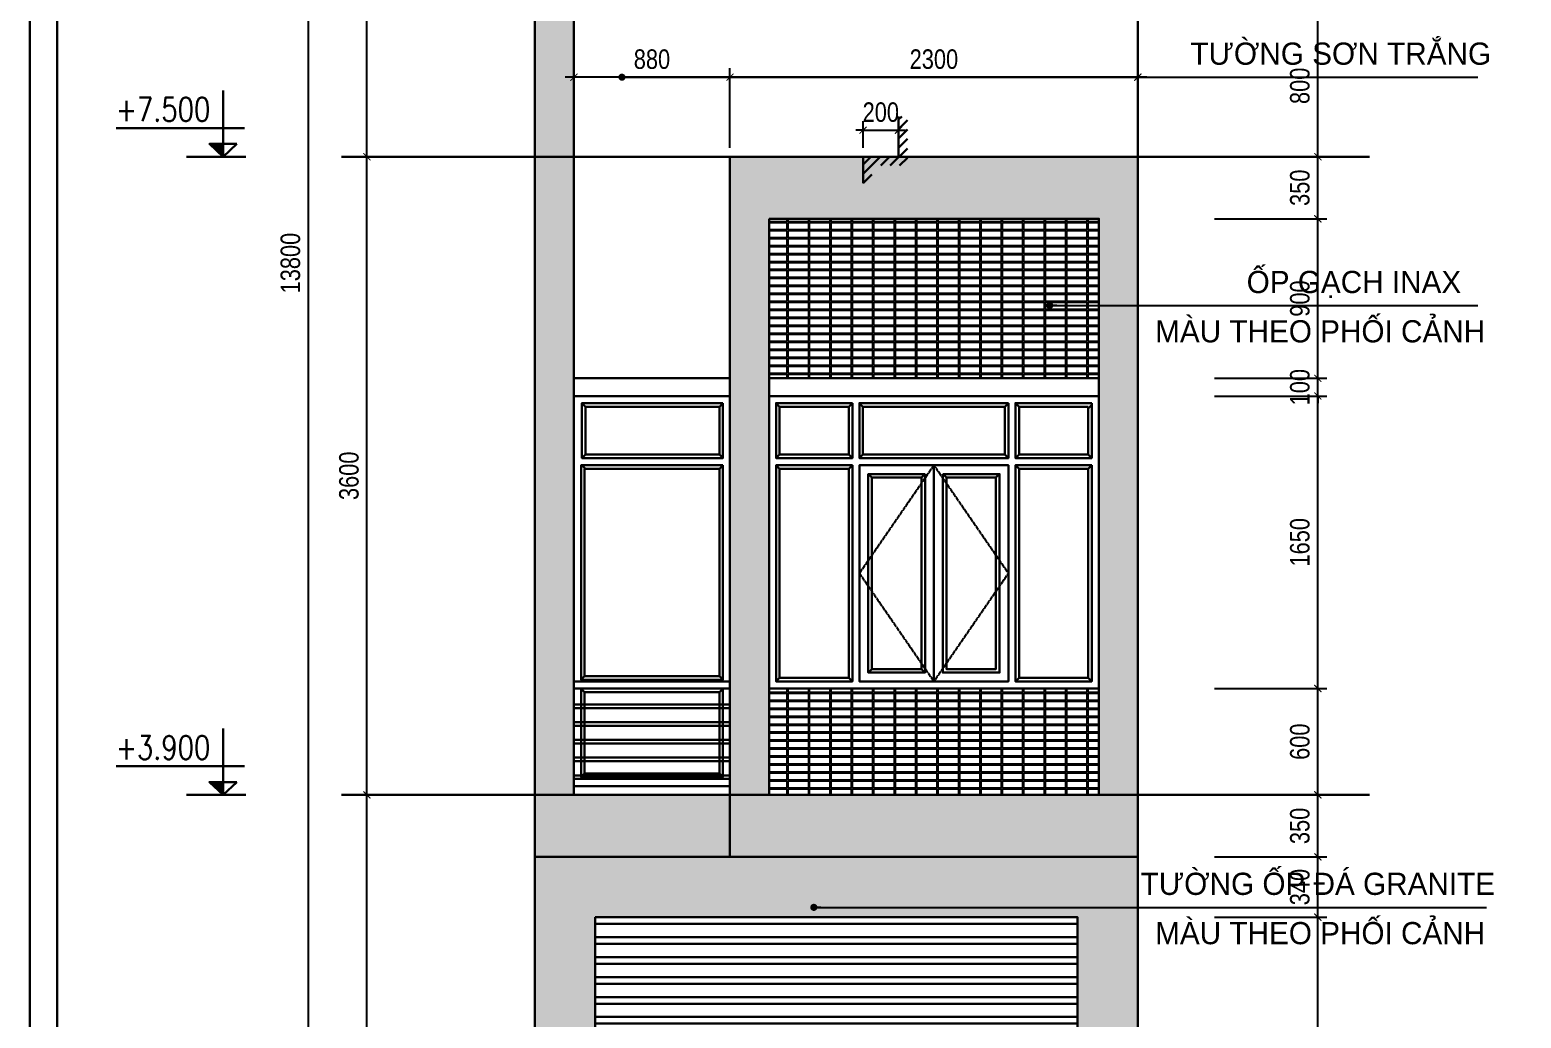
# Model space of a CAD drawing. Header units: millimetres. Extents: x -82962 to 19744, y -138000 to 4535.
# Drawn here: x -40951 to -32541, y -29669 to -24094 of the extents above; entities that cross this region are included whole.
import ezdxf

# ---------------------------------------------------------------- set-up
doc = ezdxf.new("R2010")
doc.units = ezdxf.units.MM
doc.header["$LTSCALE"] = 1000
doc.header["$MEASUREMENT"] = 0
doc.header["$PDMODE"] = 3
doc.linetypes.add('HIDDEN', pattern=[0.375, 0.25, -0.125])
doc.layers.get('0').update_dxf_attribs({"lineweight": 30})
doc.layers.get('DEFPOINTS').update_dxf_attribs({"color": 4, "lineweight": 30})
doc.layers.add('THAY', color=4, linetype='Continuous', lineweight=30)
doc.styles.add('A2', font='VnAvantH.TTF')
doc.styles.add('dim', font='arial.ttf', dxfattribs={"width": 0.8})
doc.styles.add('ROMANO', font='ROMANS', dxfattribs={"width": 0.8, "bigfont": 'VNS'})
doc.dimstyles.new('1-100-100', dxfattribs={"dimscale": 0, "dimtxt": 2.2, "dimasz": 0.8, "dimexe": 1, "dimexo": 1, "dimgap": 0.9, "dimtad": 1, "dimdec": 0, "dimzin": 0, "dimdsep": 46, "dimtxsty": 'dim', "dimblk1": 'ARCHTICK', "dimblk2": 'ARCHTICK', "dimsah": 1, "dimcen": 1, "dimdle": 1, "dimclrd": 256, "dimclre": 256, "dimclrt": 1, "dimadec": 0, "dimazin": 0, "dimtfac": 0.0001, "dimtdec": 0, "dimtix": 1, "dimtmove": 2, "dimatfit": 3, "dimldrblk": 'DOT', "dimfxl": 100, "dimtolj": 1, "dimtzin": 0, "dimarcsym": 0})
pattern_1 = [(180, (-49490.51, -4926.73), (-6e-15, -45), [116.25, -4.60305]), (90, (-49490.51, -4926.73), (-120.85305, 7e-15), [41.25, -3.75]), (90, (-49486.76, -4926.73), (-120.85305, 7e-15), [41.25, -3.75]), (180, (-49490.51, -4930.48), (-6e-15, -45), [116.25, -4.60305])]
pattern_2 = [(37.5, (0, 0), (-1.259867, 38.536475), [0, -30.4, 0, -34, 0, -32.5]), (7.5, (0, 0), (35.395534, 56.44292), [0, -16.4, 0, -27.4, 0, -10.5]), (327.5, (-24.6, 0), (62.282837, 0.11318), [0, -10, 0, -36, 0, -47]), (317.5, (-24.6, 0), (60.12253, 17.55351), [0, -5, 0, -23.6, 0, -27])]

# ---------------------------------------------------------------- blocks, each defined once
blk = doc.blocks.new('_ARCHTICK')
at = {"color": 0, "linetype": 'ByBlock', "const_width": 0.15}
blk.add_lwpolyline([(-0.5, -0.5), (0.5, 0.5)], dxfattribs=at)
blk = doc.blocks.new('*D94')
at = {"layer": 'DEFPOINTS', "color": 0, "ltscale": 0.2, "transparency": 16777216}
for p in [(-39050.1, -28409.6), (-38466.4, -28409.6), (-38466.4, -32309.6)]:
    blk.add_point(p, dxfattribs=at)
at = {"layer": 'THAY', "lineweight": -2, "ltscale": 0.2, "transparency": 16777216}
for p, q in [((-38516.4, -28409.6), (-39100.1, -28409.6)), ((-39050.1, -32359.6), (-39050.1, -28359.6)), ((-38516.4, -32309.6), (-39100.1, -32309.6))]:
    blk.add_line(p, q, dxfattribs=at)
at = {"layer": 'THAY', "lineweight": -2, "ltscale": 0.2, "transparency": 16777216, "xscale": 40.00000032884259, "yscale": 40.00000032884259, "zscale": 40.00000032884259}
for p, rotation in [((-39050.1, -28409.6), 90), ((-39050.1, -32309.6), 270)]:
    blk.add_blockref('_ARCHTICK', p, dxfattribs=dict(at, rotation=rotation))
at = {"layer": 'THAY', "color": 1, "ltscale": 0.2, "transparency": 16777216, "insert": (-39151.3, -30359.6), "char_height": 110, "attachment_point": 5, "rotation": 90, "style": 'dim'}
blk.add_mtext('\\A1;3900', dxfattribs=at)
blk = doc.blocks.new('_DOT')
at = {"color": 0, "linetype": 'ByBlock', "ltscale": 10}
blk.add_line((-0.5, 0), (-1, 0), dxfattribs=at)
at = {"color": 0, "linetype": 'ByBlock', "ltscale": 10, "const_width": 0.5}
blk.add_lwpolyline([(-0.25, 0, 1), (0.25, 0, 1)], format="xyb", close=True, dxfattribs=at)
blk = doc.blocks.new('*D95')
at = {"layer": 'DEFPOINTS', "color": 0, "ltscale": 0.2, "transparency": 16777216}
for p in [(-39050.1, -24809.6), (-38466.4, -24809.6), (-38466.4, -28409.6)]:
    blk.add_point(p, dxfattribs=at)
at = {"layer": 'THAY', "lineweight": -2, "ltscale": 0.2, "transparency": 16777216}
for p, q in [((-39050.1, -28459.6), (-39050.1, -24759.6)), ((-38516.4, -24809.6), (-39100.1, -24809.6)), ((-38516.4, -28409.6), (-39100.1, -28409.6))]:
    blk.add_line(p, q, dxfattribs=at)
at = {"layer": 'THAY', "lineweight": -2, "ltscale": 0.2, "transparency": 16777216, "xscale": 40.00000032884259, "yscale": 40.00000032884259, "zscale": 40.00000032884259}
for p, rotation in [((-39050.1, -24809.6), 90), ((-39050.1, -28409.6), 270)]:
    blk.add_blockref('_ARCHTICK', p, dxfattribs=dict(at, rotation=rotation))
at = {"layer": 'THAY', "color": 1, "ltscale": 0.2, "transparency": 16777216, "insert": (-39151.3, -26609.6), "char_height": 110, "attachment_point": 5, "rotation": 90, "style": 'dim'}
blk.add_mtext('\\A1;3600', dxfattribs=at)
blk = doc.blocks.new('*D96')
at = {"layer": 'DEFPOINTS', "color": 0, "ltscale": 0.2, "transparency": 16777216}
for p in [(-39380.1, -18509.6), (-38466.4, -18509.6), (-38466.4, -32309.6)]:
    blk.add_point(p, dxfattribs=at)
at = {"layer": 'THAY', "lineweight": -2, "ltscale": 0.2, "transparency": 16777216}
for p, q in [((-39380.1, -32359.6), (-39380.1, -18459.6)), ((-38516.4, -18509.6), (-39430.1, -18509.6)), ((-38516.4, -32309.6), (-39430.1, -32309.6))]:
    blk.add_line(p, q, dxfattribs=at)
at = {"layer": 'THAY', "lineweight": -2, "ltscale": 0.2, "transparency": 16777216, "xscale": 40.00000032884259, "yscale": 40.00000032884259, "zscale": 40.00000032884259}
for p, rotation in [((-39380.1, -18509.6), 90), ((-39380.1, -32309.6), 270)]:
    blk.add_blockref('_ARCHTICK', p, dxfattribs=dict(at, rotation=rotation))
at = {"layer": 'THAY', "color": 1, "ltscale": 0.2, "transparency": 16777216, "insert": (-39481.3, -25409.6), "char_height": 110, "attachment_point": 5, "rotation": 90, "style": 'dim'}
blk.add_mtext('\\A1;13800', dxfattribs=at)
blk = doc.blocks.new('*D97')
at = {"layer": 'DEFPOINTS', "color": 0, "ltscale": 0.2, "transparency": 16777216}
for p in [(-39050.1, -21509.6), (-38466.4, -21509.6), (-38466.4, -24809.6)]:
    blk.add_point(p, dxfattribs=at)
at = {"layer": 'THAY', "lineweight": -2, "ltscale": 0.2, "transparency": 16777216}
for p, q in [((-38516.4, -21509.6), (-39100.1, -21509.6)), ((-39050.1, -24859.6), (-39050.1, -21459.6)), ((-38516.4, -24809.6), (-39100.1, -24809.6))]:
    blk.add_line(p, q, dxfattribs=at)
at = {"layer": 'THAY', "lineweight": -2, "ltscale": 0.2, "transparency": 16777216, "xscale": 40.00000032884259, "yscale": 40.00000032884259, "zscale": 40.00000032884259}
for p, rotation in [((-39050.1, -21509.6), 90), ((-39050.1, -24809.6), 270)]:
    blk.add_blockref('_ARCHTICK', p, dxfattribs=dict(at, rotation=rotation))
at = {"layer": 'THAY', "color": 1, "ltscale": 0.2, "transparency": 16777216, "insert": (-39151.3, -23159.6), "char_height": 110, "attachment_point": 5, "rotation": 90, "style": 'dim'}
blk.add_mtext('\\A1;3300', dxfattribs=at)
blk = doc.blocks.new('*D195')
at = {"layer": 'DEFPOINTS', "color": 0, "ltscale": 0.2, "transparency": 16777216}
for p in [(-36052.4, -24659.8), (-36252.4, -24809.6), (-36052.4, -24809.6)]:
    blk.add_point(p, dxfattribs=at)
at = {"layer": 'THAY', "lineweight": -2, "ltscale": 0.2, "transparency": 16777216}
for p, q in [((-36252.4, -24759.6), (-36252.4, -24609.8)), ((-36052.4, -24759.6), (-36052.4, -24609.8)), ((-36252.4, -24659.8), (-36292.4, -24659.8)), ((-36252.4, -24659.8), (-36052.4, -24659.8)), ((-36052.4, -24659.8), (-36012.4, -24659.8))]:
    blk.add_line(p, q, dxfattribs=at)
at = {"layer": 'THAY', "lineweight": -2, "ltscale": 0.2, "transparency": 16777216, "xscale": 40.00000032884259, "yscale": 40.00000032884259, "zscale": 40.00000032884259}
blk.add_blockref('_ARCHTICK', (-36252.4, -24659.8), dxfattribs=at)
at = {"layer": 'THAY', "lineweight": -2, "ltscale": 0.2, "transparency": 16777216, "xscale": 40.00000032884259, "yscale": 40.00000032884259, "zscale": 40.00000032884259, "rotation": 180}
blk.add_blockref('_ARCHTICK', (-36052.4, -24659.8), dxfattribs=at)
at = {"layer": 'THAY', "color": 1, "ltscale": 0.2, "transparency": 16777216, "insert": (-36152.4, -24558.7), "char_height": 110, "attachment_point": 5, "style": 'dim'}
blk.add_mtext('\\A1;200', dxfattribs=at)
blk = doc.blocks.new('*D1566')
at = {"layer": 'DEFPOINTS', "color": 0, "ltscale": 0.2, "transparency": 16777216}
for p in [(-34320.8, -29099.6), (-33687.8, -29099.6), (-34320.8, -32609.6)]:
    blk.add_point(p, dxfattribs=at)
at = {"layer": 'THAY', "lineweight": -2, "ltscale": 0.2, "transparency": 16777216}
for p, q in [((-33687.8, -32659.6), (-33687.8, -29049.6)), ((-34270.8, -29099.6), (-33637.8, -29099.6)), ((-34270.8, -32609.6), (-33637.8, -32609.6))]:
    blk.add_line(p, q, dxfattribs=at)
at = {"layer": 'THAY', "lineweight": -2, "ltscale": 0.2, "transparency": 16777216, "xscale": 40.00000032884259, "yscale": 40.00000032884259, "zscale": 40.00000032884259}
for p, rotation in [((-33687.8, -29099.6), 90), ((-33687.8, -32609.6), 270)]:
    blk.add_blockref('_ARCHTICK', p, dxfattribs=dict(at, rotation=rotation))
at = {"layer": 'THAY', "color": 1, "ltscale": 0.2, "transparency": 16777216, "insert": (-33789, -30854.6), "char_height": 110, "attachment_point": 5, "rotation": 90, "style": 'dim'}
blk.add_mtext('\\A1;3510', dxfattribs=at)
blk = doc.blocks.new('*D1567')
at = {"layer": 'DEFPOINTS', "color": 0, "ltscale": 0.2, "transparency": 16777216}
for p in [(-34320.8, -28759.6), (-33687.8, -28759.6), (-34320.8, -29099.6)]:
    blk.add_point(p, dxfattribs=at)
at = {"layer": 'THAY', "lineweight": -2, "ltscale": 0.2, "transparency": 16777216}
for p, q in [((-34270.8, -28759.6), (-33637.8, -28759.6)), ((-33687.8, -29149.6), (-33687.8, -28709.6)), ((-34270.8, -29099.6), (-33637.8, -29099.6))]:
    blk.add_line(p, q, dxfattribs=at)
at = {"layer": 'THAY', "lineweight": -2, "ltscale": 0.2, "transparency": 16777216, "xscale": 40.00000032884259, "yscale": 40.00000032884259, "zscale": 40.00000032884259}
for p, rotation in [((-33687.8, -28759.6), 90), ((-33687.8, -29099.6), 270)]:
    blk.add_blockref('_ARCHTICK', p, dxfattribs=dict(at, rotation=rotation))
at = {"layer": 'THAY', "color": 1, "ltscale": 0.2, "transparency": 16777216, "insert": (-33789, -28929.6), "char_height": 110, "attachment_point": 5, "rotation": 90, "style": 'dim'}
blk.add_mtext('\\A1;340', dxfattribs=at)
blk = doc.blocks.new('*D1568')
at = {"layer": 'DEFPOINTS', "color": 0, "ltscale": 0.2, "transparency": 16777216}
for p in [(-34320.8, -28409.6), (-33687.8, -28409.6), (-34320.8, -28759.6)]:
    blk.add_point(p, dxfattribs=at)
at = {"layer": 'THAY', "lineweight": -2, "ltscale": 0.2, "transparency": 16777216}
for p, q in [((-34270.8, -28409.6), (-33637.8, -28409.6)), ((-33687.8, -28809.6), (-33687.8, -28359.6)), ((-34270.8, -28759.6), (-33637.8, -28759.6))]:
    blk.add_line(p, q, dxfattribs=at)
at = {"layer": 'THAY', "lineweight": -2, "ltscale": 0.2, "transparency": 16777216, "xscale": 40.00000032884259, "yscale": 40.00000032884259, "zscale": 40.00000032884259}
for p, rotation in [((-33687.8, -28409.6), 90), ((-33687.8, -28759.6), 270)]:
    blk.add_blockref('_ARCHTICK', p, dxfattribs=dict(at, rotation=rotation))
at = {"layer": 'THAY', "color": 1, "ltscale": 0.2, "transparency": 16777216, "insert": (-33789, -28584.6), "char_height": 110, "attachment_point": 5, "rotation": 90, "style": 'dim'}
blk.add_mtext('\\A1;350', dxfattribs=at)
blk = doc.blocks.new('*D1569')
at = {"layer": 'DEFPOINTS', "color": 0, "ltscale": 0.2, "transparency": 16777216}
for p in [(-34320.8, -27809.6), (-33687.8, -27809.6), (-34320.8, -28409.6)]:
    blk.add_point(p, dxfattribs=at)
at = {"layer": 'THAY', "lineweight": -2, "ltscale": 0.2, "transparency": 16777216}
for p, q in [((-34270.8, -27809.6), (-33637.8, -27809.6)), ((-33687.8, -28459.6), (-33687.8, -27759.6)), ((-34270.8, -28409.6), (-33637.8, -28409.6))]:
    blk.add_line(p, q, dxfattribs=at)
at = {"layer": 'THAY', "lineweight": -2, "ltscale": 0.2, "transparency": 16777216, "xscale": 40.00000032884259, "yscale": 40.00000032884259, "zscale": 40.00000032884259}
for p, rotation in [((-33687.8, -27809.6), 90), ((-33687.8, -28409.6), 270)]:
    blk.add_blockref('_ARCHTICK', p, dxfattribs=dict(at, rotation=rotation))
at = {"layer": 'THAY', "color": 1, "ltscale": 0.2, "transparency": 16777216, "insert": (-33789, -28109.6), "char_height": 110, "attachment_point": 5, "rotation": 90, "style": 'dim'}
blk.add_mtext('\\A1;600', dxfattribs=at)
blk = doc.blocks.new('*D1570')
at = {"layer": 'DEFPOINTS', "color": 0, "ltscale": 0.2, "transparency": 16777216}
for p in [(-34320.8, -26159.6), (-33687.8, -26159.6), (-34320.8, -27809.6)]:
    blk.add_point(p, dxfattribs=at)
at = {"layer": 'THAY', "lineweight": -2, "ltscale": 0.2, "transparency": 16777216}
for p, q in [((-33687.8, -27859.6), (-33687.8, -26109.6)), ((-34270.8, -26159.6), (-33637.8, -26159.6)), ((-34270.8, -27809.6), (-33637.8, -27809.6))]:
    blk.add_line(p, q, dxfattribs=at)
at = {"layer": 'THAY', "lineweight": -2, "ltscale": 0.2, "transparency": 16777216, "xscale": 40.00000032884259, "yscale": 40.00000032884259, "zscale": 40.00000032884259}
for p, rotation in [((-33687.8, -26159.6), 90), ((-33687.8, -27809.6), 270)]:
    blk.add_blockref('_ARCHTICK', p, dxfattribs=dict(at, rotation=rotation))
at = {"layer": 'THAY', "color": 1, "ltscale": 0.2, "transparency": 16777216, "insert": (-33789, -26984.6), "char_height": 110, "attachment_point": 5, "rotation": 90, "style": 'dim'}
blk.add_mtext('\\A1;1650', dxfattribs=at)
blk = doc.blocks.new('*D1571')
at = {"layer": 'DEFPOINTS', "color": 0, "ltscale": 0.2, "transparency": 16777216}
for p in [(-34320.8, -26059.6), (-33687.8, -26059.6), (-34320.8, -26159.6)]:
    blk.add_point(p, dxfattribs=at)
at = {"layer": 'THAY', "lineweight": -2, "ltscale": 0.2, "transparency": 16777216}
for p, q in [((-34270.8, -26059.6), (-33637.8, -26059.6)), ((-33687.8, -26059.6), (-33687.8, -26019.6)), ((-33687.8, -26159.6), (-33687.8, -26059.6)), ((-34270.8, -26159.6), (-33637.8, -26159.6)), ((-33687.8, -26159.6), (-33687.8, -26199.6))]:
    blk.add_line(p, q, dxfattribs=at)
at = {"layer": 'THAY', "lineweight": -2, "ltscale": 0.2, "transparency": 16777216, "xscale": 40.00000032884259, "yscale": 40.00000032884259, "zscale": 40.00000032884259}
for p, rotation in [((-33687.8, -26059.6), 270), ((-33687.8, -26159.6), 90)]:
    blk.add_blockref('_ARCHTICK', p, dxfattribs=dict(at, rotation=rotation))
at = {"layer": 'THAY', "color": 1, "ltscale": 0.2, "transparency": 16777216, "insert": (-33789, -26109.6), "char_height": 110, "attachment_point": 5, "rotation": 90, "style": 'dim'}
blk.add_mtext('\\A1;100', dxfattribs=at)
blk = doc.blocks.new('*D1572')
at = {"layer": 'DEFPOINTS', "color": 0, "ltscale": 0.2, "transparency": 16777216}
for p in [(-34320.8, -25159.6), (-33687.8, -25159.6), (-34320.8, -26059.6)]:
    blk.add_point(p, dxfattribs=at)
at = {"layer": 'THAY', "lineweight": -2, "ltscale": 0.2, "transparency": 16777216}
for p, q in [((-33687.8, -26109.6), (-33687.8, -25109.6)), ((-34270.8, -25159.6), (-33637.8, -25159.6)), ((-34270.8, -26059.6), (-33637.8, -26059.6))]:
    blk.add_line(p, q, dxfattribs=at)
at = {"layer": 'THAY', "lineweight": -2, "ltscale": 0.2, "transparency": 16777216, "xscale": 40.00000032884259, "yscale": 40.00000032884259, "zscale": 40.00000032884259}
for p, rotation in [((-33687.8, -25159.6), 90), ((-33687.8, -26059.6), 270)]:
    blk.add_blockref('_ARCHTICK', p, dxfattribs=dict(at, rotation=rotation))
at = {"layer": 'THAY', "color": 1, "ltscale": 0.2, "transparency": 16777216, "insert": (-33789, -25609.6), "char_height": 110, "attachment_point": 5, "rotation": 90, "style": 'dim'}
blk.add_mtext('\\A1;900', dxfattribs=at)
blk = doc.blocks.new('*D1573')
at = {"layer": 'DEFPOINTS', "color": 0, "ltscale": 0.2, "transparency": 16777216}
for p in [(-34320.8, -24809.6), (-33687.8, -24809.6), (-34320.8, -25159.6)]:
    blk.add_point(p, dxfattribs=at)
at = {"layer": 'THAY', "lineweight": -2, "ltscale": 0.2, "transparency": 16777216}
for p, q in [((-33687.8, -25209.6), (-33687.8, -24759.6)), ((-34270.8, -24809.6), (-33637.8, -24809.6)), ((-34270.8, -25159.6), (-33637.8, -25159.6))]:
    blk.add_line(p, q, dxfattribs=at)
at = {"layer": 'THAY', "lineweight": -2, "ltscale": 0.2, "transparency": 16777216, "xscale": 40.00000032884259, "yscale": 40.00000032884259, "zscale": 40.00000032884259}
for p, rotation in [((-33687.8, -24809.6), 90), ((-33687.8, -25159.6), 270)]:
    blk.add_blockref('_ARCHTICK', p, dxfattribs=dict(at, rotation=rotation))
at = {"layer": 'THAY', "color": 1, "ltscale": 0.2, "transparency": 16777216, "insert": (-33789, -24984.6), "char_height": 110, "attachment_point": 5, "rotation": 90, "style": 'dim'}
blk.add_mtext('\\A1;350', dxfattribs=at)
blk = doc.blocks.new('*D1574')
at = {"layer": 'DEFPOINTS', "color": 0, "ltscale": 0.2, "transparency": 16777216}
for p in [(-34320.8, -24009.6), (-33687.8, -24009.6), (-34320.8, -24809.6)]:
    blk.add_point(p, dxfattribs=at)
at = {"layer": 'THAY', "lineweight": -2, "ltscale": 0.2, "transparency": 16777216}
for p, q in [((-33687.8, -24859.6), (-33687.8, -23959.6)), ((-34270.8, -24009.6), (-33637.8, -24009.6)), ((-34270.8, -24809.6), (-33637.8, -24809.6))]:
    blk.add_line(p, q, dxfattribs=at)
at = {"layer": 'THAY', "lineweight": -2, "ltscale": 0.2, "transparency": 16777216, "xscale": 40.00000032884259, "yscale": 40.00000032884259, "zscale": 40.00000032884259}
for p, rotation in [((-33687.8, -24009.6), 90), ((-33687.8, -24809.6), 270)]:
    blk.add_blockref('_ARCHTICK', p, dxfattribs=dict(at, rotation=rotation))
at = {"layer": 'THAY', "color": 1, "ltscale": 0.2, "transparency": 16777216, "insert": (-33789, -24409.6), "char_height": 110, "attachment_point": 5, "rotation": 90, "style": 'dim'}
blk.add_mtext('\\A1;800', dxfattribs=at)
blk = doc.blocks.new('*D1783')
at = {"layer": 'DEFPOINTS', "color": 0, "ltscale": 0.2, "transparency": 16777216}
for p in [(-37002.9, -24360.9), (-37002.9, -24809.6), (-34702.9, -24809.6)]:
    blk.add_point(p, dxfattribs=at)
at = {"layer": 'THAY', "lineweight": -2, "ltscale": 0.2, "transparency": 16777216}
for p, q in [((-34652.9, -24360.9), (-37052.9, -24360.9)), ((-37002.9, -24759.6), (-37002.9, -24310.9)), ((-34702.9, -24759.6), (-34702.9, -24310.9))]:
    blk.add_line(p, q, dxfattribs=at)
at = {"layer": 'THAY', "lineweight": -2, "ltscale": 0.2, "transparency": 16777216, "xscale": 40.00000032884259, "yscale": 40.00000032884259, "zscale": 40.00000032884259, "rotation": 180}
blk.add_blockref('_ARCHTICK', (-37002.9, -24360.9), dxfattribs=at)
at = {"layer": 'THAY', "lineweight": -2, "ltscale": 0.2, "transparency": 16777216, "xscale": 40.00000032884259, "yscale": 40.00000032884259, "zscale": 40.00000032884259}
blk.add_blockref('_ARCHTICK', (-34702.9, -24360.9), dxfattribs=at)
at = {"layer": 'THAY', "color": 1, "ltscale": 0.2, "transparency": 16777216, "insert": (-35852.9, -24259.7), "char_height": 110, "attachment_point": 5, "style": 'dim'}
blk.add_mtext('\\A1;2300', dxfattribs=at)
blk = doc.blocks.new('*D1784')
at = {"layer": 'DEFPOINTS', "color": 0, "ltscale": 0.2, "transparency": 16777216}
for p in [(-37882.9, -24360.9), (-37882.9, -24809.6), (-37002.9, -24809.6)]:
    blk.add_point(p, dxfattribs=at)
at = {"layer": 'THAY', "lineweight": -2, "ltscale": 0.2, "transparency": 16777216}
for p, q in [((-36952.9, -24360.9), (-37932.9, -24360.9)), ((-37882.9, -24759.6), (-37882.9, -24310.9)), ((-37002.9, -24759.6), (-37002.9, -24310.9))]:
    blk.add_line(p, q, dxfattribs=at)
at = {"layer": 'THAY', "lineweight": -2, "ltscale": 0.2, "transparency": 16777216, "xscale": 40.00000032884259, "yscale": 40.00000032884259, "zscale": 40.00000032884259, "rotation": 180}
blk.add_blockref('_ARCHTICK', (-37882.9, -24360.9), dxfattribs=at)
at = {"layer": 'THAY', "lineweight": -2, "ltscale": 0.2, "transparency": 16777216, "xscale": 40.00000032884259, "yscale": 40.00000032884259, "zscale": 40.00000032884259}
blk.add_blockref('_ARCHTICK', (-37002.9, -24360.9), dxfattribs=at)
at = {"layer": 'THAY', "color": 1, "ltscale": 0.2, "transparency": 16777216, "insert": (-37442.9, -24259.8), "char_height": 110, "attachment_point": 5, "style": 'dim'}
blk.add_mtext('\\A1;880', dxfattribs=at)

msp = doc.modelspace()

# ---------------------------------------------------------------- hatches: boundary and pattern name
at = {"layer": 'THAY', "ltscale": 0.2}
h = msp.add_hatch(dxfattribs=at)
h.set_pattern_fill('AR-SAND', color=256, scale=20, style=0)
h.set_pattern_definition(pattern_2)
h.paths.add_polyline_path([(-34702.85203, -17959.63041), (-38102.85203, -17959.63041), (-38102.85203, -18509.63041), (-37882.85203, -18509.63041), (-37882.85203, -18179.63041), (-34702.85203, -18179.63041)])
h.paths.add_polyline_path([(-37882.85203, -18509.63041), (-38102.85203, -18509.63041), (-38102.85203, -21509.63041), (-37882.85203, -21509.63041)])
h.paths.add_polyline_path([(-37882.85203, -21509.63041), (-38102.85203, -21509.63041), (-38102.85203, -24809.63041), (-37882.85203, -24809.63041)])
h.paths.add_polyline_path([(-37882.85203, -24809.63041), (-38102.85203, -24809.63041), (-38102.85203, -28409.63041), (-37882.85203, -28409.63041), (-37882.85203, -27769.63041), (-37882.85203, -26159.63041)])
h.paths.add_polyline_path([(-37002.85203, -28409.63041), (-37882.85203, -28409.63041), (-38102.85203, -28409.63041), (-38102.85203, -28759.63041), (-37002.85203, -28759.63041)])
h = msp.add_hatch(dxfattribs=at)
h.set_pattern_fill('ANSI31', color=256, scale=300, style=0)
h.set_pattern_definition([(45, (-36252.368, -24959.375), (-26.5165, 26.5165), [])])
h.paths.add_polyline_path([(-36002.36793, -24582.54986), (-36052.36793, -24582.54986), (-36052.36793, -24809.63041), (-36002.36793, -24809.63041)])
h.paths.add_polyline_path([(-36002.36793, -24809.63041), (-36252.36793, -24809.63041), (-36252.36793, -24959.37499), (-36202.36793, -24959.37499), (-36202.36793, -24859.63041), (-36002.36793, -24859.63041)])
h = msp.add_hatch(dxfattribs=at)
h.set_pattern_fill('AR-SAND', color=256, scale=20, style=0)
h.set_pattern_definition(pattern_2)
h.paths.add_polyline_path([(-34702.85203, -24809.63041), (-37002.85203, -24809.63041), (-37002.85203, -28409.63041), (-36782.85203, -28409.63041), (-36782.85203, -25159.63041), (-34922.85203, -25159.63041), (-34922.85203, -28409.63041), (-34702.85203, -28409.63041)])
h.paths.add_polyline_path([(-34702.85203, -28409.63041), (-34922.85203, -28409.63041), (-37002.85203, -28409.63041), (-37002.85203, -28759.63041), (-34702.85203, -28759.63041)])
h = msp.add_hatch(dxfattribs=at)
h.set_pattern_fill('BRICK20', color=256, scale=15, style=0, pattern_type=2)
h.set_pattern_definition(pattern_1)
h.paths.add_polyline_path([(-36702.85203, -26059.63041), (-34922.85203, -26059.63041), (-34922.85203, -25159.63041), (-36702.85203, -25159.63041)])
h.paths.add_polyline_path([(-36782.85203, -26059.63041), (-36702.85203, -26059.63041), (-36702.85203, -25159.63041), (-36782.85203, -25159.63041)])
h = msp.add_hatch(dxfattribs=at)
h.set_pattern_fill('BRICK20', color=256, scale=15, style=0, pattern_type=2)
h.set_pattern_definition(pattern_1)
h.paths.add_polyline_path([(-34922.85203, -27809.63041), (-35387.85203, -27809.63041), (-35852.85203, -27809.63041), (-36317.85203, -27809.63041), (-36702.85203, -27809.63041), (-36702.85203, -28409.63041), (-34922.85203, -28409.63041)])
h.paths.add_polyline_path([(-36702.85203, -27809.63041), (-36782.85203, -27809.63041), (-36782.85203, -28409.63041), (-36702.85203, -28409.63041)])
h = msp.add_hatch(dxfattribs=at)
h.set_pattern_fill('AR-CONC', color=256, scale=20, style=0)
h.set_pattern_definition([(50, (0, 0), (143.45204, -12.55043), [15, -165]), (355, (0, 0), (-27.75027, 150.43843), [12, -132]), (100.45144, (11.95, -1.05), (115.70177, 137.888), [12.74804, -140.22842]), (46.1842, (0, 40), (213.44827, -33.10386), [22.5, -247.5]), (96.63564, (17.79, 37.24), (186.9324, 194.8237), [19.1221, -210.34275]), (351.18416, (0, 40), (186.9324, 194.8237), [18, -198]), (21, (20, 30), (119.3814, -80.52378), [15, -165]), (326, (20, 30), (48.66307, 145.03), [12, -132]), (71.45144, (29.95, 23.29), (168.04448, 64.50623), [12.74804, -140.22842]), (37.5, (0, 0), (2.43197, 66.57877), [0, -130.4, 0, -134, 0, -132.5]), (7.5, (0, 0), (52.61391, 78.88234), [0, -76.4, 0, -127.4, 0, -50.5]), (327.5, (-44.6, 0), (106.76449, -4.510974), [0, -50, 0, -156, 0, -207]), (317.5, (-64.6, 0), (116.63723, 20.021), [0, -65, 0, -103.6, 0, -147])])
h.paths.add_polyline_path([(-34702.85203, -28759.63041), (-38102.85203, -28759.63041), (-38102.85203, -32309.63041), (-37762.85203, -32309.63041), (-37762.85203, -29099.63041), (-35042.85203, -29099.63041), (-35042.85203, -32309.63041), (-34702.85203, -32309.63041)])
h = msp.add_hatch(dxfattribs=at)
h.set_pattern_fill('ANSI32', color=256, scale=300, angle=135, style=0)
h.paths.add_polyline_path([(-37762.85203, -29099.63041), (-37762.85203, -32309.63041), (-35042.85203, -32309.63041), (-35042.85203, -29099.63041)])

# ---------------------------------------------------------------- linework, layer by layer
at = {"layer": 'THAY', "ltscale": 0.015}
for p, q in [((-38102.85203, -17714.15494), (-38102.85203, -32872.31007)), ((-34702.85203, -17714.15494), (-34702.85203, -32872.31007)), ((-39194.46259, -24809.63041), (-33396.54284, -24809.63041)), ((-39194.46259, -28409.63041), (-33396.54284, -28409.63041))]:
    msp.add_line(p, q, dxfattribs=at)
at = {"layer": 'THAY', "ltscale": 0.2}
for p, q in [((-39860.22141, -24809.63041), (-39860.22141, -24435.08977)), ((-39739.68949, -24648.12989), (-40464.43332, -24648.12989)), ((-39733.27817, -24809.63041), (-40067.25345, -24809.63041)), ((-37882.85203, -26059.63041), (-37002.85203, -26059.63041)), ((-36782.85203, -26059.63041), (-34922.85203, -26059.63041)), ((-37882.85203, -26159.63041), (-37002.85203, -26159.63041)), ((-36782.85203, -26159.63041), (-34922.85203, -26159.63041)), ((-37002.85203, -27769.63041), (-37882.85203, -27769.63041)), ((-37002.85203, -27809.63041), (-37882.85203, -27809.63041)), ((-37002.85203, -27899.63041), (-37882.85203, -27899.63041)), ((-37002.85203, -27919.63041), (-37882.85203, -27919.63041)), ((-37002.85203, -27999.63041), (-37882.85203, -27999.63041)), ((-39860.22141, -28409.63041), (-39860.22141, -28035.08977)), ((-37002.85203, -28019.63041), (-37882.85203, -28019.63041)), ((-37002.85203, -28099.63041), (-37882.85203, -28099.63041)), ((-37002.85203, -28119.63041), (-37882.85203, -28119.63041)), ((-39739.68949, -28248.12989), (-40464.43332, -28248.12989)), ((-37002.85203, -28199.63041), (-37882.85203, -28199.63041)), ((-37002.85203, -28219.63041), (-37882.85203, -28219.63041)), ((-37002.85203, -28299.63041), (-37882.85203, -28299.63041)), ((-37002.85203, -28319.63041), (-37882.85203, -28319.63041)), ((-39733.27817, -28409.63041), (-40067.25345, -28409.63041)), ((-38102.85203, -28759.63041), (-34702.85203, -28759.63041))]:
    msp.add_line(p, q, dxfattribs=at)
at = {"layer": 'THAY', "linetype": 'Continuous'}
for p, q in [((-37002.85203, -24809.63041), (-34702.85203, -24809.63041)), ((-37882.85203, -28409.63041), (-37002.85203, -28409.63041))]:
    msp.add_line(p, q, dxfattribs=at)
at = {"layer": 'THAY', "ltscale": 0.2}
for points in [[(-40951.19082, -15243.66073), (-40951.19082, -37216.98635), (-25518.01165, -37216.98635), (-25518.01165, -15243.66073)], [(-40796.96266, -15393.9476), (-40796.96266, -37066.69948), (-25664.35722, -37066.69948), (-25664.35722, -15393.9476)], [(-39783.62006, -24737.60854), (-39938.32908, -24737.60854), (-39860.22141, -24809.63041)], [(-37062.85203, -26219.63041), (-37817.85203, -26219.63041), (-37817.85203, -26489.63041), (-37062.85203, -26489.63041)], [(-36782.85203, -26159.63041), (-34922.85203, -26159.63041), (-34922.85203, -27809.63041), (-36782.85203, -27809.63041)], [(-36332.85203, -26219.63041), (-36722.85203, -26219.63041), (-36722.85203, -26489.63041), (-36332.85203, -26489.63041)], [(-35452.85203, -26219.63041), (-36252.85203, -26219.63041), (-36252.85203, -26489.63041), (-35452.85203, -26489.63041)], [(-34982.85203, -26219.63041), (-35372.85203, -26219.63041), (-35372.85203, -26489.63041), (-34982.85203, -26489.63041)], [(-37062.85203, -26569.63041), (-37822.85203, -26569.63041), (-37822.85203, -27739.63041), (-37062.85203, -27739.63041)], [(-36332.85203, -26569.63041), (-36722.85203, -26569.63041), (-36722.85203, -27749.63041), (-36332.85203, -27749.63041)], [(-35372.85203, -26569.63041), (-34982.85203, -26569.63041), (-34982.85203, -27749.63041), (-35372.85203, -27749.63041)], [(-35922.85203, -26619.63041), (-36202.85203, -26619.63041), (-36202.85203, -27699.63041), (-35922.85203, -27699.63041)], [(-35782.85203, -26619.63041), (-35502.85203, -26619.63041), (-35502.85203, -27699.63041), (-35782.85203, -27699.63041)], [(-37062.85203, -27829.63041), (-37822.85203, -27829.63041), (-37822.85203, -28289.63041), (-37062.85203, -28289.63041)], [(-39783.62006, -28337.60854), (-39938.32908, -28337.60854), (-39860.22141, -28409.63041)]]:
    msp.add_lwpolyline(points, close=True, dxfattribs=at)
at = {"layer": 'THAY', "linetype": 'Continuous'}
for points in [[(-38102.85203, -32759.63041), (-34702.85203, -32759.63041), (-34702.85203, -17959.63041), (-38102.85203, -17959.63041)], [(-37002.85203, -24809.63041), (-34702.85203, -24809.63041), (-34702.85203, -28759.63041), (-37002.85203, -28759.63041)], [(-36782.85203, -25159.63041), (-34922.85203, -25159.63041), (-34922.85203, -28409.63041), (-36782.85203, -28409.63041)], [(-38102.85203, -28759.63041), (-34702.85203, -28759.63041), (-34702.85203, -32759.63041), (-38102.85203, -32759.63041)], [(-37762.85203, -29099.63041), (-35042.85203, -29099.63041), (-35042.85203, -32609.63041), (-37762.85203, -32609.63041)]]:
    msp.add_lwpolyline(points, close=True, dxfattribs=at)
for points in [[(-37882.85203, -28409.63041), (-37882.85203, -18179.63041), (-34702.85203, -18179.63041)], [(-36252.36793, -24959.37499), (-36252.36793, -24809.63041), (-36052.36793, -24809.63041), (-36052.36793, -24582.54986)]]:
    msp.add_lwpolyline(points, dxfattribs=at)
at = {"layer": 'THAY'}
for points in [[(-37882.85203, -26159.63041), (-37002.85203, -26159.63041), (-37002.85203, -28359.63041), (-37882.85203, -28359.63041)], [(-37042.85203, -26199.63041), (-37837.85203, -26199.63041), (-37837.85203, -26509.63041), (-37042.85203, -26509.63041)], [(-36312.85203, -26199.63041), (-36742.85203, -26199.63041), (-36742.85203, -26509.63041), (-36312.85203, -26509.63041)], [(-35432.85203, -26199.63041), (-36272.85203, -26199.63041), (-36272.85203, -26509.63041), (-35432.85203, -26509.63041)], [(-34962.85203, -26199.63041), (-35392.85203, -26199.63041), (-35392.85203, -26509.63041), (-34962.85203, -26509.63041)], [(-37042.85203, -26549.63041), (-37842.85203, -26549.63041), (-37842.85203, -27759.63041), (-37042.85203, -27759.63041)], [(-36312.85203, -26549.63041), (-36742.85203, -26549.63041), (-36742.85203, -27769.63041), (-36312.85203, -27769.63041)], [(-35432.85203, -26549.63041), (-36272.85203, -26549.63041), (-36272.85203, -27769.63041), (-35432.85203, -27769.63041)], [(-35852.85203, -26549.63041), (-36272.85203, -26549.63041), (-36272.85203, -27769.63041), (-35852.85203, -27769.63041)], [(-35852.85203, -26549.63041), (-35432.85203, -26549.63041), (-35432.85203, -27769.63041), (-35852.85203, -27769.63041)], [(-34962.85203, -26549.63041), (-35392.85203, -26549.63041), (-35392.85203, -27769.63041), (-34962.85203, -27769.63041)], [(-35902.85203, -26599.63041), (-36222.85203, -26599.63041), (-36222.85203, -27719.63041), (-35902.85203, -27719.63041)], [(-35802.85203, -26599.63041), (-35482.85203, -26599.63041), (-35482.85203, -27719.63041), (-35802.85203, -27719.63041)], [(-37042.85203, -27809.63041), (-37842.85203, -27809.63041), (-37842.85203, -28309.63041), (-37042.85203, -28309.63041)]]:
    msp.add_lwpolyline(points, close=True, dxfattribs=at)
at = {"layer": 'THAY', "ltscale": 0.2}
for points in [[(-37837.85203, -26199.63041), (-37817.85203, -26219.63041)], [(-37062.85203, -26219.63041), (-37042.85203, -26199.63041)], [(-36742.85203, -26199.63041), (-36722.85203, -26219.63041)], [(-36312.85203, -26199.63041), (-36332.85203, -26219.63041)], [(-36272.85203, -26199.63041), (-36252.85203, -26219.63041)], [(-35432.85203, -26199.63041), (-35452.85203, -26219.63041)], [(-35392.85203, -26199.63041), (-35372.85203, -26219.63041)], [(-34962.85203, -26209.63041), (-34982.85203, -26229.63041)], [(-37837.85203, -26509.63041), (-37817.85203, -26489.63041)], [(-37837.85203, -26509.63041), (-37817.85203, -26489.63041)], [(-37062.85203, -26489.63041), (-37042.85203, -26509.63041)], [(-37062.85203, -26489.63041), (-37042.85203, -26509.63041)], [(-36722.85203, -26489.63041), (-36742.85203, -26509.63041)], [(-36332.85203, -26489.63041), (-36312.85203, -26509.63041)], [(-36252.85203, -26489.63041), (-36272.85203, -26509.63041)], [(-35452.85203, -26489.63041), (-35432.85203, -26509.63041)], [(-35372.85203, -26489.63041), (-35392.85203, -26509.63041)], [(-34982.85203, -26489.63041), (-34962.85203, -26509.63041)], [(-37837.85203, -26549.63041), (-37817.85203, -26569.63041)], [(-37062.85203, -26569.63041), (-37042.85203, -26549.63041)], [(-36742.85203, -26549.63041), (-36722.85203, -26569.63041)], [(-36312.85203, -26549.63041), (-36332.85203, -26569.63041)], [(-35392.85203, -26549.63041), (-35372.85203, -26569.63041)], [(-34962.85203, -26549.63041), (-34982.85203, -26569.63041)], [(-36222.85203, -26599.63041), (-36202.85203, -26619.63041)], [(-35902.85203, -26599.63041), (-35922.85203, -26619.63041)], [(-35802.85203, -26599.63041), (-35782.85203, -26619.63041)], [(-35482.85203, -26599.63041), (-35502.85203, -26619.63041)], [(-37842.85203, -27759.63041), (-37822.85203, -27739.63041)], [(-37062.85203, -27739.63041), (-37042.85203, -27759.63041)], [(-36722.85203, -27749.63041), (-36742.85203, -27769.63041)], [(-36332.85203, -27749.63041), (-36312.85203, -27769.63041)], [(-36222.85203, -27719.63041), (-36202.85203, -27699.63041)], [(-35902.85203, -27719.63041), (-35922.85203, -27699.63041)], [(-35372.85203, -27749.63041), (-35392.85203, -27769.63041)], [(-34982.85203, -27749.63041), (-34962.85203, -27769.63041)], [(-37842.85203, -27809.63041), (-37822.85203, -27829.63041)], [(-37062.85203, -27829.63041), (-37042.85203, -27809.63041)], [(-37842.85203, -28309.63041), (-37822.85203, -28289.63041)], [(-37062.85203, -28289.63041), (-37042.85203, -28309.63041)]]:
    msp.add_lwpolyline(points, dxfattribs=at)
at = {"layer": 'THAY', "linetype": 'HIDDEN', "ltscale": 0.01}
for points in [[(-35852.85203, -26549.63041), (-36272.85203, -27159.63041), (-35852.85203, -27769.63041)], [(-35852.85203, -27769.63041), (-35432.85203, -27159.63041), (-35852.85203, -26549.63041)]]:
    msp.add_lwpolyline(points, dxfattribs=at)
at = {"layer": 'THAY', "ltscale": 0.2}
for points in [[(-39860.22141, -24737.60854), (-39938.32908, -24737.60854), (-39860.22141, -24809.63041), (-39938.32908, -24737.60854)], [(-39860.22141, -28337.60854), (-39938.32908, -28337.60854), (-39860.22141, -28409.63041), (-39938.32908, -28337.60854)]]:
    msp.add_solid(points, dxfattribs=at)

# ---------------------------------------------------------------- texts
at = {"layer": 'THAY', "style": 'A2'}
for s, p in [('t\xadêng s¬n tr¾ng', (-34406.4989, -24290.71281)), ('èp g¹ch inax', (-34089.2644, -25578.83748)), ('mµu theo phèi c¶nh', (-34605.23019, -25856.99269)), ('t\xadêng èp ®¸ granite', (-34687.10279, -28973.87688)), ('mµu theo phèi c¶nh', (-34605.23019, -29252.03209))]:
    msp.add_text(s, height=125.2390539, dxfattribs=at).set_placement(p)
at = {"layer": 'THAY', "ltscale": 0.2, "style": 'ROMANO', "width": 0.8}
for s, p in [('+7.500', (-40466.45831, -24609.60186)), ('+3.900', (-40466.45831, -28209.60186))]:
    msp.add_text(s, height=133.95375, dxfattribs=at).set_placement(p)

# ---------------------------------------------------------------- dimensions: what is measured, and where the dimension line sits
at = {"layer": 'THAY', "ltscale": 0.2}
for base, p1, p2, picture, middle in [((-39380.05011, -18509.63041), (-38466.40051, -32309.63041), (-38466.40051, -18509.63041), '*D96', (-39481.25065, -25409.63041)), ((-39050.05011, -21509.63041), (-38466.40051, -24809.63041), (-38466.40051, -21509.63041), '*D97', (-39151.25065, -23159.63041)), ((-33687.81505, -24009.63041), (-34320.79933, -24809.63041), (-34320.79933, -24009.63041), '*D1574', (-33788.97808, -24409.63041)), ((-39050.05011, -24809.63041), (-38466.40051, -28409.63041), (-38466.40051, -24809.63041), '*D95', (-39151.25065, -26609.63041)), ((-33687.81505, -24809.63041), (-34320.79933, -25159.63041), (-34320.79933, -24809.63041), '*D1573', (-33789.01559, -24984.63041)), ((-33687.81505, -25159.63041), (-34320.79933, -26059.63041), (-34320.79933, -25159.63041), '*D1572', (-33788.97808, -25609.63041)), ((-33687.81505, -26059.63041), (-34320.79933, -26159.63041), (-34320.79933, -26059.63041), '*D1571', (-33788.97808, -26109.63041)), ((-33687.81505, -26159.63041), (-34320.79933, -27809.63041), (-34320.79933, -26159.63041), '*D1570', (-33788.97808, -26984.63041)), ((-33687.81505, -27809.63041), (-34320.79933, -28409.63041), (-34320.79933, -27809.63041), '*D1569', (-33788.97808, -28109.63041)), ((-39050.05011, -28409.63041), (-38466.40051, -32309.63041), (-38466.40051, -28409.63041), '*D94', (-39151.25065, -30359.63041)), ((-33687.81505, -28409.63041), (-34320.79933, -28759.63041), (-34320.79933, -28409.63041), '*D1568', (-33789.01559, -28584.63041)), ((-33687.81505, -28759.63041), (-34320.79933, -29099.63041), (-34320.79933, -28759.63041), '*D1567', (-33789.01559, -28929.63041)), ((-33687.81505, -29099.63041), (-34320.79933, -32609.63041), (-34320.79933, -29099.63041), '*D1566', (-33789.01559, -30854.63041))]:
    dim = msp.add_linear_dim(base=base, p1=p1, p2=p2, angle=90, dimstyle='1-100-100', override={"dimscale": 50}, dxfattribs=at)
    dim.commit()
    dim.dimension.update_dxf_attribs({"geometry": picture, "text_midpoint": middle})
for base, p1, p2, picture, middle in [((-37882.85203, -24360.93899), (-37002.85203, -24809.63041), (-37882.85203, -24809.63041), '*D1784', (-37442.85203, -24259.77597)), ((-37002.85203, -24360.93899), (-34702.85203, -24809.63041), (-37002.85203, -24809.63041), '*D1783', (-35852.85203, -24259.73845)), ((-36052.36793, -24659.81744), (-36252.36793, -24809.63041), (-36052.36793, -24809.63041), '*D195', (-36152.36793, -24558.65441))]:
    dim = msp.add_linear_dim(base=base, p1=p1, p2=p2, dimstyle='1-100-100', override={"dimscale": 50}, dxfattribs=at)
    dim.commit()
    dim.dimension.update_dxf_attribs({"geometry": picture, "text_midpoint": middle})

# ---------------------------------------------------------------- leaders
for points in [[(-37612.32214, -24360.93899), (-32785.6386, -24360.93899)], [(-35199.78228, -25649.06366), (-32785.6386, -25649.06366)], [(-36529.96812, -29044.10306), (-32736.273, -29044.10306)]]:
    msp.add_leader(points, dimstyle='1-100-100', override={"dimscale": 50}, dxfattribs=at)

doc.saveas('drawing.dxf')
